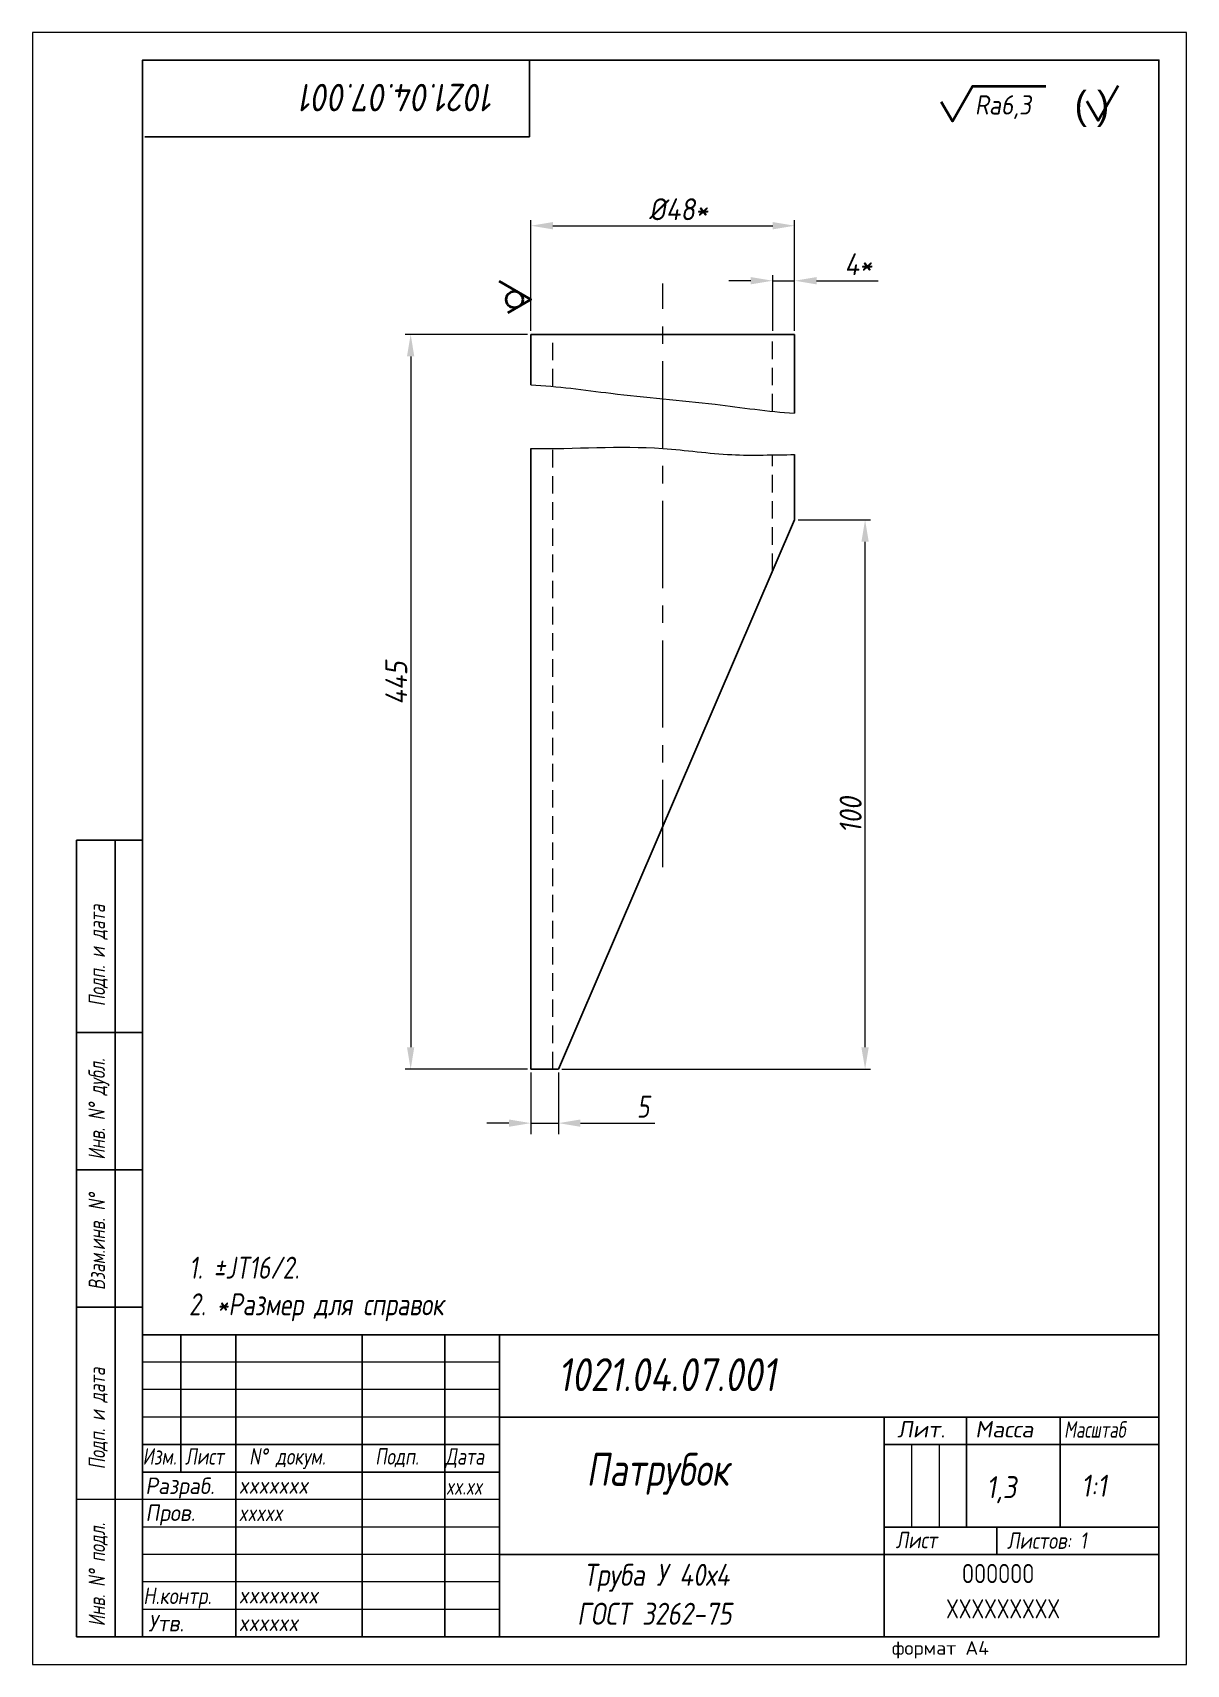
# Model space of a CAD drawing. Header units: millimetres. Extents: x 1943 to 2153, y -2942 to -2645.
import ezdxf

# ---------------------------------------------------------------- set-up
doc = ezdxf.new("R2010")
doc.units = ezdxf.units.MM
doc.linetypes.add('CENTER', pattern=[50.8, 31.75, -6.35, 6.35, -6.35])
doc.linetypes.add('HIDDEN', pattern=[9.525, 6.35, -3.175])
for name, color, linetype, lineweight in [('Ax', 1, 'CENTER', 18), ('Dim', 3, 'Continuous', 40), ('Hidden', 6, 'HIDDEN', 18), ('Slim', 8, 'Continuous', 18), ('Text', 2, 'Continuous', 40), ('Wide', 31, 'Continuous', 60)]:
    doc.layers.add(name, color=color, linetype=linetype, lineweight=lineweight)
doc.styles.add('курсив', font='romans.shx', dxfattribs={"oblique": 10})
doc.styles.add('курсив 0_75', font='romans.shx', dxfattribs={"width": 0.75, "oblique": 10})
doc.styles.add('курсив 0_85', font='romans.shx', dxfattribs={"width": 0.85, "oblique": 10})
doc.dimstyles.new('к1_1', dxfattribs={"dimtxt": 4, "dimasz": 4, "dimexe": 1, "dimexo": 0.625, "dimtad": 1, "dimtxsty": 'курсив 0_85', "dimcen": 0, "dimadec": 0, "dimazin": 0, "dimtfac": 1, "dimtmove": 0, "dimatfit": 3, "dimldrblk": 'DOTSMALL', "dimfxl": 1, "dimlwd": 18, "dimlwe": 18, "dimarcsym": 0})
doc.dimstyles.new('к1_1с', dxfattribs={"dimtxt": 4, "dimasz": 4, "dimexe": 1, "dimexo": 0.625, "dimgap": 1, "dimtad": 1, "dimtxsty": 'курсив 0_85', "dimcen": 0, "dimadec": 0, "dimazin": 0, "dimtfac": 1, "dimtmove": 0, "dimatfit": 3, "dimldrblk": 'DOTSMALL', "dimfxl": 1, "dimlwd": 18, "dimlwe": 18, "dimarcsym": 0})
doc.dimstyles.new('к1_1св', dxfattribs={"dimtxt": 4, "dimasz": 4, "dimexe": 2, "dimexo": 0.625, "dimgap": 1, "dimtad": 1, "dimtoh": 1, "dimtxsty": 'курсив 0_75', "dimcen": 0, "dimadec": 0, "dimazin": 0, "dimtfac": 1, "dimtmove": 0, "dimatfit": 3, "dimldrblk": 'DOTSMALL', "dimfxl": 1, "dimlwd": 18, "dimlwe": 18, "dimarcsym": 0})

# ---------------------------------------------------------------- blocks, each defined once
blk = doc.blocks.new('*D676')
at = {"layer": 'Defpoints', "color": 0, "transparency": 16777216}
for p in [(2082.1, -2679.96), (2034.1, -2699.74), (2082.1, -2699.74)]:
    blk.add_point(p, dxfattribs=at)
at = {"layer": 'Dim', "color": 0, "lineweight": 18, "transparency": 16777216}
for p, q in [((2034.1, -2699.12), (2034.1, -2678.96)), ((2038.1, -2679.96), (2078.1, -2679.96)), ((2082.1, -2699.12), (2082.1, -2678.96))]:
    blk.add_line(p, q, dxfattribs=at)
at = {"layer": 'Dim', "color": 0, "transparency": 16777216}
for points in [[(2038.1, -2679.29), (2038.1, -2680.62), (2034.1, -2679.96)], [(2078.1, -2679.29), (2078.1, -2680.62), (2082.1, -2679.96)]]:
    blk.add_solid(points, dxfattribs=at)
at = {"layer": 'Dim', "color": 0, "transparency": 16777216, "insert": (2060.99, -2676.96), "char_height": 4, "attachment_point": 5, "style": 'курсив 0_85'}
blk.add_mtext('%%c48*', dxfattribs=at)
blk = doc.blocks.new('_DotSmall')
at = {"color": 0, "linetype": 'ByBlock', "const_width": 0.5}
blk.add_lwpolyline([(-122670.927, 17467.939, 1), (-122670.802, 17467.939, 1)], format="xyb", close=True, dxfattribs=at)
blk = doc.blocks.new('*D677')
at = {"layer": 'Defpoints', "color": 0, "transparency": 16777216}
for p in [(2034.1, -2833.49), (2039.1, -2833.49), (2039.1, -2843.3)]:
    blk.add_point(p, dxfattribs=at)
at = {"layer": 'Dim', "color": 0, "lineweight": 18, "transparency": 16777216}
for p, q in [((2034.1, -2834.11), (2034.1, -2845.3)), ((2039.1, -2834.11), (2039.1, -2845.3)), ((2030.1, -2843.3), (2026.1, -2843.3)), ((2034.1, -2843.3), (2039.1, -2843.3)), ((2043.1, -2843.3), (2056.66, -2843.3))]:
    blk.add_line(p, q, dxfattribs=at)
at = {"layer": 'Dim', "color": 0, "transparency": 16777216}
for points in [[(2030.1, -2842.64), (2030.1, -2843.97), (2034.1, -2843.3)], [(2043.1, -2842.64), (2043.1, -2843.97), (2039.1, -2843.3)]]:
    blk.add_solid(points, dxfattribs=at)
at = {"layer": 'Dim', "color": 0, "transparency": 16777216, "insert": (2054.51, -2840.3), "char_height": 4, "attachment_point": 5, "style": 'курсив 0_75'}
blk.add_mtext('5', dxfattribs=at)
blk = doc.blocks.new('*D678')
at = {"layer": 'Defpoints', "color": 0, "transparency": 16777216}
for p in [(2082.1, -2733.49), (2094.92, -2733.49), (2039.1, -2833.49)]:
    blk.add_point(p, dxfattribs=at)
at = {"layer": 'Dim', "color": 0, "lineweight": 18, "transparency": 16777216}
for p, q in [((2082.72, -2733.49), (2095.92, -2733.49)), ((2094.92, -2829.49), (2094.92, -2737.49)), ((2039.72, -2833.49), (2095.92, -2833.49))]:
    blk.add_line(p, q, dxfattribs=at)
at = {"layer": 'Dim', "color": 0, "transparency": 16777216}
for points in [[(2094.25, -2737.49), (2095.59, -2737.49), (2094.92, -2733.49)], [(2094.25, -2829.49), (2095.59, -2829.49), (2094.92, -2833.49)]]:
    blk.add_solid(points, dxfattribs=at)
at = {"layer": 'Dim', "color": 0, "transparency": 16777216, "insert": (2092.29, -2787.24), "char_height": 4, "attachment_point": 5, "rotation": 90, "style": 'курсив 0_85'}
blk.add_mtext('100', dxfattribs=at)
blk = doc.blocks.new('*D679')
at = {"layer": 'Defpoints', "color": 0, "transparency": 16777216}
for p in [(2034.1, -2699.74), (2012.21, -2833.49), (2034.1, -2833.49)]:
    blk.add_point(p, dxfattribs=at)
at = {"layer": 'Dim', "color": 0, "lineweight": 18, "transparency": 16777216}
for p, q in [((2033.47, -2699.74), (2011.21, -2699.74)), ((2012.21, -2703.74), (2012.21, -2829.49)), ((2033.47, -2833.49), (2011.21, -2833.49))]:
    blk.add_line(p, q, dxfattribs=at)
at = {"layer": 'Dim', "color": 0, "transparency": 16777216}
for points in [[(2011.54, -2703.74), (2012.87, -2703.74), (2012.21, -2699.74)], [(2011.54, -2829.49), (2012.87, -2829.49), (2012.21, -2833.49)]]:
    blk.add_solid(points, dxfattribs=at)
at = {"layer": 'Dim', "color": 0, "transparency": 16777216, "insert": (2009.58, -2763.2), "char_height": 4, "attachment_point": 5, "rotation": 90, "style": 'курсив 0_85'}
blk.add_mtext('445', dxfattribs=at)
blk = doc.blocks.new('*D680')
at = {"layer": 'Defpoints', "color": 0, "transparency": 16777216}
for p in [(2082.1, -2689.97), (2078.1, -2699.74), (2082.1, -2699.74)]:
    blk.add_point(p, dxfattribs=at)
at = {"layer": 'Dim', "color": 0, "lineweight": 18, "transparency": 16777216}
for p, q in [((2074.1, -2689.97), (2070.1, -2689.97)), ((2078.1, -2699.12), (2078.1, -2688.97)), ((2078.1, -2689.97), (2082.1, -2689.97)), ((2082.1, -2699.12), (2082.1, -2688.97)), ((2086.1, -2689.97), (2097.32, -2689.97))]:
    blk.add_line(p, q, dxfattribs=at)
at = {"layer": 'Dim', "color": 0, "transparency": 16777216}
for points in [[(2074.1, -2689.3), (2074.1, -2690.63), (2078.1, -2689.97)], [(2086.1, -2689.3), (2086.1, -2690.63), (2082.1, -2689.97)]]:
    blk.add_solid(points, dxfattribs=at)
at = {"layer": 'Dim', "color": 0, "transparency": 16777216, "insert": (2093.71, -2686.97), "char_height": 4, "attachment_point": 5, "style": 'курсив 0_85'}
blk.add_mtext('4*', dxfattribs=at)

msp = doc.modelspace()

# ---------------------------------------------------------------- linework, layer by layer
for p, q in [((2033.813, -2663.807), (2033.813, -2649.807)), ((1963.813, -2663.807), (2033.813, -2663.807)), ((2034.097, -2699.744), (2082.097, -2699.744)), ((2039.097, -2833.489), (2082.097, -2733.489)), ((1951.4, -2791.813), (1951.4, -2936.813)), ((1963.4, -2791.813), (1951.4, -2791.813)), ((1958.401, -2936.743), (1958.401, -2791.813)), ((1963.331, -2826.813), (1951.4, -2826.814)), ((2034.097, -2833.489), (2039.097, -2833.489)), ((1963.314, -2851.813), (1951.4, -2851.813)), ((1951.4, -2876.811), (1951.4, -2876.811)), ((1963.4, -2876.813), (1951.4, -2876.811)), ((2148.4, -2881.813), (1963.4, -2881.813)), ((1970.4, -2881.813), (1970.4, -2906.813)), ((1980.4, -2881.813), (1980.4, -2936.813)), ((2003.4, -2881.813), (2003.4, -2936.813)), ((2018.4, -2881.813), (2018.4, -2936.813)), ((2028.4, -2881.813), (2028.4, -2936.813)), ((2148.4, -2936.813), (2148.4, -2881.813)), ((2148.4, -2881.813), (2148.4, -2936.813)), ((2098.4, -2896.813), (2028.4, -2896.813)), ((2098.4, -2896.813), (2098.4, -2936.813)), ((2148.4, -2896.813), (2098.4, -2896.813)), ((2113.4, -2896.813), (2113.4, -2916.813)), ((2130.4, -2896.813), (2130.4, -2916.813)), ((2028.4, -2901.813), (1963.4, -2901.813)), ((2148.4, -2901.813), (2098.4, -2901.813)), ((2028.4, -2906.813), (1963.4, -2906.813)), ((1963.4, -2911.814), (1951.4, -2911.744)), ((2148.4, -2916.813), (2098.4, -2916.813)), ((2118.905, -2916.813), (2118.905, -2921.813)), ((2098.4, -2921.813), (2028.4, -2921.813)), ((2148.4, -2921.813), (2098.4, -2921.813)), ((1951.4, -2936.813), (1963.4, -2936.813)), ((1963.4, -2936.813), (2148.4, -2936.813))]:
    msp.add_line(p, q)
at = {"ltscale": 0.5}
for p, q in [((2034.097, -2708.945), (2034.097, -2699.744)), ((2082.097, -2714.092), (2082.097, -2699.744)), ((2034.097, -2833.489), (2034.097, -2720.494)), ((2082.097, -2733.489), (2082.097, -2721.624))]:
    msp.add_line(p, q, dxfattribs=at)
msp.add_lwpolyline([(1963.4, -2936.813), (2148.4, -2936.813), (2148.4, -2649.813), (1963.4, -2649.813)], close=True)
at = {"layer": 'Ax', "ltscale": 0.5}
msp.add_line((2058.097, -2796.708), (2058.097, -2690.485), dxfattribs=at)
at = {"layer": 'Hidden', "ltscale": 0.5}
for p, q in [((2038.097, -2709.204), (2038.097, -2699.744)), ((2078.097, -2713.748), (2078.097, -2699.744)), ((2038.097, -2833.489), (2038.097, -2720.507)), ((2078.097, -2742.791), (2078.097, -2721.667))]:
    msp.add_line(p, q, dxfattribs=at)
at = {"layer": 'Slim'}
for p, q in [((2028.4, -2886.813), (1963.4, -2886.813)), ((2028.4, -2891.813), (1963.4, -2891.813)), ((2028.4, -2896.813), (1963.4, -2896.813)), ((2103.4, -2901.813), (2103.4, -2916.813)), ((2108.4, -2901.813), (2108.4, -2916.813)), ((2028.4, -2911.813), (1963.4, -2911.813)), ((2028.4, -2916.813), (1963.4, -2916.813)), ((2028.4, -2921.813), (1963.4, -2921.813)), ((2028.4, -2926.813), (1963.4, -2926.813)), ((2028.4, -2931.813), (1963.4, -2931.813))]:
    msp.add_line(p, q, dxfattribs=at)
msp.add_lwpolyline([(1943.4, -2941.813), (2153.4, -2941.813), (2153.4, -2644.813), (1943.4, -2644.813)], close=True, dxfattribs=at)
for points, knots in [([(2034.097, -2708.945), (2038.975, -2709.124), (2050.113, -2710.836), (2066.152, -2712.072), (2077.252, -2713.78), (2082.097, -2714.092)], [0, 0, 0, 0, 14.6429837, 33.7115918, 48.2754926, 48.2754926, 48.2754926, 48.2754926]), ([(2034.097, -2720.494), (2042.096, -2720.643), (2054.335, -2719.568), (2070.244, -2722.005), (2078.278, -2721.624), (2082.097, -2721.624)], [0, 0, 0, 0, 24, 36.592535, 48.0507847, 48.0507847, 48.0507847, 48.0507847])]:
    msp.add_open_spline(points, degree=3, knots=knots, dxfattribs=at)
at = {"layer": 'Text'}
for points in [[(2108.796, -2657.426), (2110.823, -2660.936), (2114.502, -2654.564), (2127.798, -2654.564)], [(2135.299, -2657.277), (2137.326, -2660.788), (2141.006, -2654.415)], [(2029.922, -2695.808), (2034.097, -2693.396), (2028.345, -2690.075)]]:
    msp.add_lwpolyline(points, dxfattribs=at)
msp.add_circle((2031.097, -2693.396), 1.5, dxfattribs=at)

# ---------------------------------------------------------------- texts
at = {"layer": 'Text', "oblique": 10}
for s, height, rotation, style, width, p in [('1021.04.07.001', 5, 180, 'курсив', 0.85, (2027.565, -2654.13)), ('Подп. и дата', 3, 90, 'курсив 0_75', 0.7, (1956.59, -2822.03)), ('Инв. N%%D дубл.', 3, 90, 'курсив 0_75', 0.7, (1956.557, -2849.964)), ('Взам.инв. N%%D', 3, 90, 'курсив 0_75', 0.7, (1956.59, -2873.692)), ('Подп. и дата', 3, 90, 'курсив 0_75', 0.7, (1956.59, -2906.317)), ('Инв. N%%D подл.', 3, 90, 'курсив 0_75', 0.7, (1956.59, -2934.89))]:
    msp.add_text(s, height=height, rotation=rotation, dxfattribs=dict(at, style=style, width=width)).set_placement(p)
for s, height, style, width, p in [('Ra6,3', 3.5, 'курсив 0_85', 0.85, (2114.906, -2659.716)), ('1021.04.07.001', 6, 'курсив', 0.8, (2038.981, -2892.082)), ('Масштаб', 3, 'курсив', 0.7, (2131.134, -2900.567)), ('Изм.', 3, 'курсив 0_75', 0.75, (1963.4, -2905.459)), ('Лист', 3, 'курсив 0_75', 0.75, (1971.136, -2905.459)), ('N%%D докум.', 3, 'курсив 0_75', 0.75, (1982.808, -2905.459)), ('Подп.', 3, 'курсив 0_75', 0.75, (2005.749, -2905.459)), ('Дата', 3, 'курсив 0_75', 0.75, (2018.522, -2905.459)), ('Патрубок', 6, 'курсив 0_75', 0.75, (2044.187, -2909.32)), ('1,3', 4, 'курсив 0_85', 0.85, (2117.003, -2911.559)), ('1:1', 4, 'курсив 0_85', 0.85, (2134.256, -2911.296)), ('Разраб.', 3, 'курсив', 0.9, (1963.914, -2910.814)), ('xxxxxxx', 3, 'курсив 0_85', 0.85, (1980.906, -2910.734)), ('Пров.', 3, 'курсив', 0.9, (1963.94, -2915.719)), ('xxxxx', 3, 'курсив 0_85', 0.75, (1980.906, -2915.734)), ('Лист', 3, 'курсив', 0.8, (2100.502, -2920.682)), ('Листов: 1', 3, 'курсив', 0.8, (2120.746, -2920.788)), ('Труба У 40х4 ', 4, 'курсив', 0.8, (2043.679, -2927.516)), ('Н.контр.', 3, 'курсив', 0.8, (1963.531, -2930.838)), ('xxxxxxxx', 3, 'курсив 0_85', 0.85, (1980.906, -2930.734)), ('ГОСТ 3262-75', 4, 'курсив', 0.8, (2042.498, -2934.6)), ('Утв.', 3, 'курсив', 0.9, (1964.462, -2935.816)), ('xxxxxx', 3, 'курсив 0_85', 0.85, (1980.906, -2935.734))]:
    msp.add_text(s, height=height, dxfattribs=dict(at, style=style, width=width)).set_placement(p)
at = {"layer": 'Text'}
msp.add_text('( )', height=5, dxfattribs=at).set_placement((2133.056, -2660.459))
at = {"layer": 'Text', "style": 'курсив', "oblique": 10}
for s, p in [('Лит.', (2100.755, -2900.519)), ('Масса', (2114.954, -2900.519))]:
    msp.add_text(s, height=3, dxfattribs=at).set_placement(p)
at = {"layer": 'Text', "ltscale": 0.8, "style": 'курсив', "oblique": 10, "width": 0.7}
msp.add_text('xx.xx', height=3, dxfattribs=at).set_placement((2018.627, -2910.92))
at = {"layer": 'Text', "style": 'курсив'}
msp.add_text('формат А4', height=2.5, dxfattribs=at).set_placement((2099.782, -2940.076))
at = {"layer": 'Text', "ltscale": 6, "insert": (1971.858, -2867.613), "char_height": 4, "width": 177.75258, "attachment_point": 1, "style": 'курсив 0_75'}
msp.add_mtext('1. %%PJT16/2.\\P2. *Размер для справок', dxfattribs=at)
at = {"layer": 'Wide', "lineweight": 50, "style": 'курсив', "width": 0.7}
for s, p in [('OOOOOO', (2112.552, -2927.033)), ('XXXXXXXXX', (2109.679, -2933.443))]:
    msp.add_text(s, height=3.5, dxfattribs=at).set_placement(p)

# ---------------------------------------------------------------- dimensions: what is measured, and where the dimension line sits
at = {"layer": 'Dim'}
dim = msp.add_linear_dim(base=(2082.097, -2679.957), p1=(2034.097, -2699.744), p2=(2082.097, -2699.744), text='%%c<>', dimstyle='к1_1с', override={"dimpost": '*'}, dxfattribs=at)
dim.commit()
dim.dimension.update_dxf_attribs({"geometry": '*D676', "text_midpoint": (2060.992, -2679.957), "dimtype": 160})
dim = msp.add_linear_dim(base=(2082.097, -2689.965), p1=(2078.097, -2699.744), p2=(2082.097, -2699.744), dimstyle='к1_1с', override={"dimpost": '*'}, dxfattribs=at)
dim.commit()
dim.dimension.update_dxf_attribs({"geometry": '*D680', "text_midpoint": (2093.71, -2689.965), "dimtype": 160})
dim = msp.add_linear_dim(base=(2012.207, -2833.489), p1=(2034.097, -2699.744), p2=(2034.097, -2833.489), angle=90, text='445', dimstyle='к1_1', dxfattribs=at)
dim.commit()
dim.dimension.update_dxf_attribs({"geometry": '*D679', "text_midpoint": (2012.207, -2763.199), "dimtype": 160})
dim = msp.add_linear_dim(base=(2094.919, -2733.489), p1=(2039.097, -2833.489), p2=(2082.097, -2733.489), angle=90, dimstyle='к1_1', dxfattribs=at)
dim.commit()
dim.dimension.update_dxf_attribs({"geometry": '*D678', "text_midpoint": (2094.919, -2787.242), "dimtype": 160})
dim = msp.add_linear_dim(base=(2039.097, -2843.304), p1=(2034.097, -2833.489), p2=(2039.097, -2833.489), dimstyle='к1_1св', dxfattribs=at)
dim.commit()
dim.dimension.update_dxf_attribs({"geometry": '*D677', "text_midpoint": (2054.513, -2843.304), "dimtype": 160})

doc.saveas('drawing.dxf')
